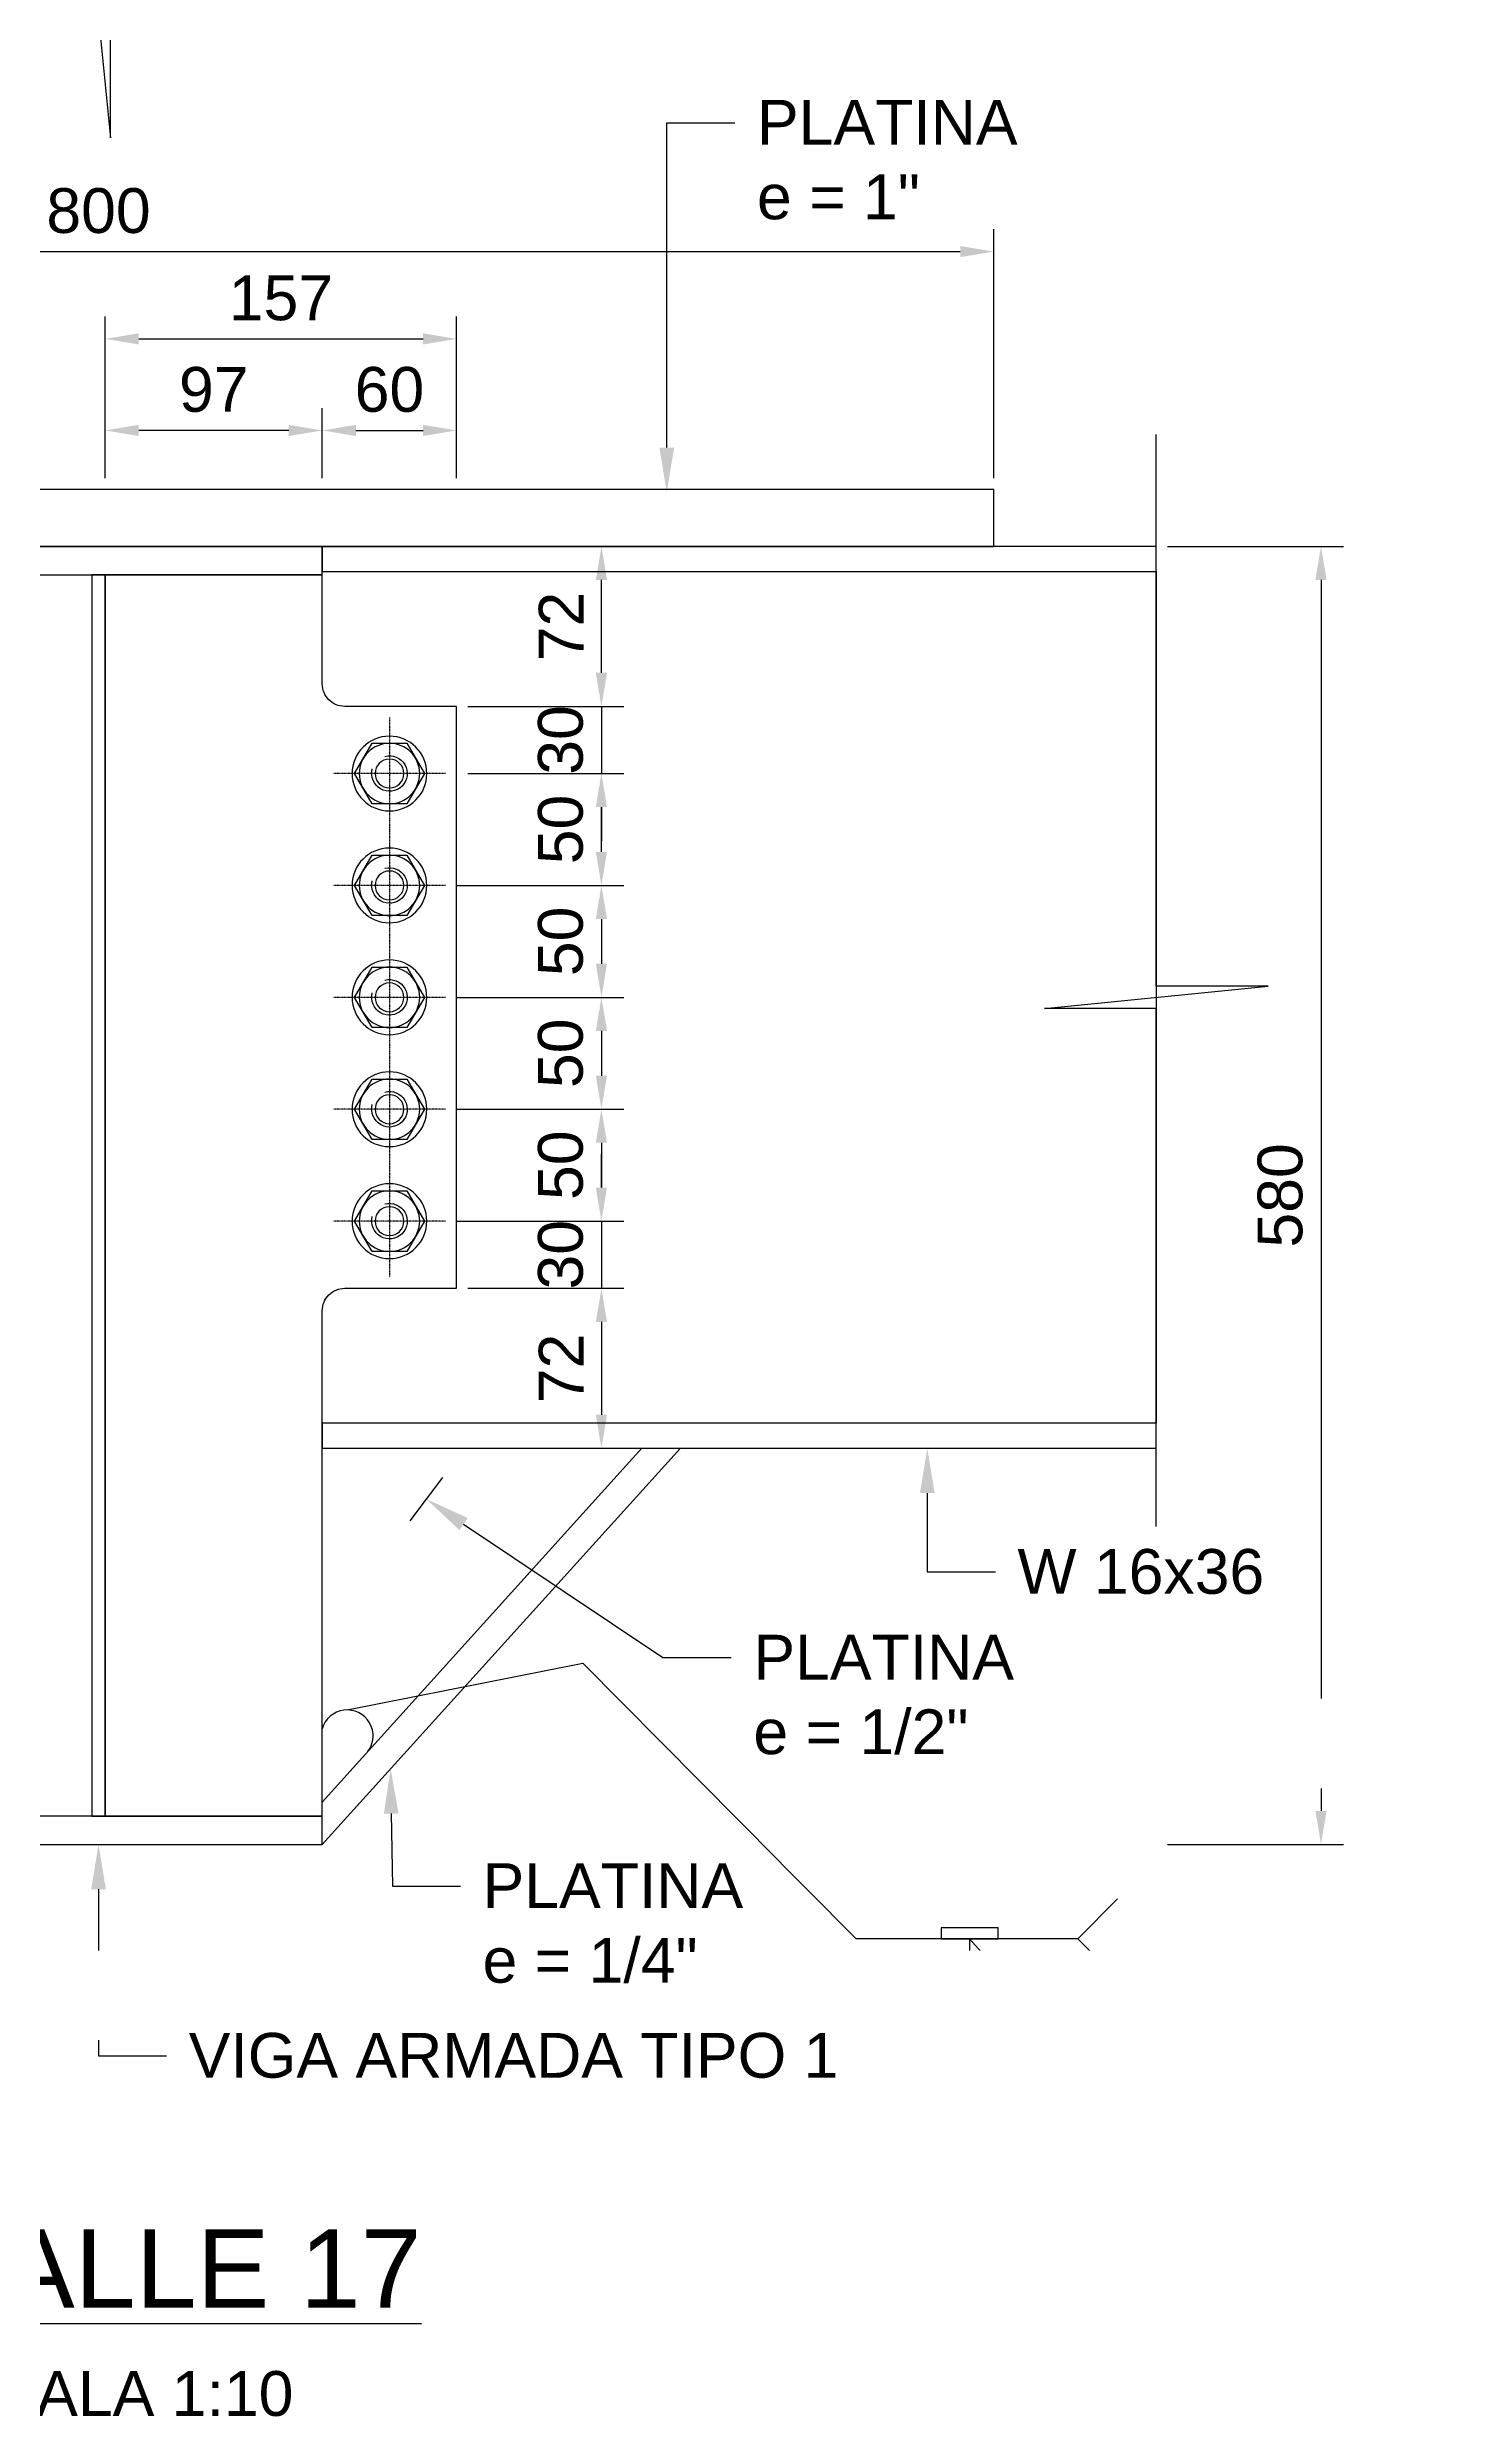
# Model space of a CAD drawing. Header units: millimetres. Extents: x -241278 to 318497, y -110515 to 29234.
# Drawn here: x -8803 to -8180, y -43249 to -42191 of the extents above; entities that cross this region are included whole.
import ezdxf
from ezdxf import colors
from ezdxf.entities.mleader import LeaderData, LeaderLine
from ezdxf.enums import TextEntityAlignment as Align
from ezdxf.math import Vec2, Vec3

# ---------------------------------------------------------------- set-up
doc = ezdxf.new("R2010")
doc.units = ezdxf.units.MM
doc.header["$LTSCALE"] = 0.1
doc.linetypes.add('CENTER', pattern=[2, 1.25, -0.25, 0.25, -0.25])
for name, color, linetype in [('EE-CENTROS', 8, 'CENTER'), ('EE-TEXTO 1', 4, 'Continuous'), ('EE-TEXTO 2', 2, 'Continuous'), ('SIM-ARM 580x1-4x200x1-2', 44, 'Continuous'), ('SIM-COTAS', 1, 'Continuous'), ('SIM-PLATINAS', 2, 'Continuous'), ('SIM-W16x31', 164, 'Continuous')]:
    doc.layers.add(name, color=color, linetype=linetype)
doc.styles.add('ARIAL EE', font='arial.ttf')
doc.styles.get("Standard").update_dxf_attribs({"font": 'arial.ttf'})
doc.dimstyles.new('EE 1_STANDAR', dxfattribs={"dimtxt": 2, "dimasz": 1.5, "dimexe": 1, "dimexo": 0.5, "dimgap": 0.8, "dimtad": 1, "dimdec": 0, "dimdsep": 46, "dimtxsty": 'Standard', "dimcen": 0.09, "dimclrd": 256, "dimclre": 256, "dimclrt": 2, "dimadec": 0, "dimazin": 0, "dimtfac": 1, "dimtdec": 0, "dimtix": 1, "dimtmove": 0, "dimatfit": 2, "dimfxl": 1, "dimtolj": 1, "dimlwd": -1, "dimlwe": -1, "dimarcsym": 1})

# ---------------------------------------------------------------- blocks, each defined once
blk = doc.blocks.new('TUERCA 5-8')
blk.add_lwpolyline([(919700.1, -652089.1), (919692.3, -652102.6), (919700.1, -652116.1), (919715.7, -652116.1), (919723.5, -652102.6), (919715.7, -652089.1)], close=True)
for radius in [16.7, 13.5, 6.44]:
    blk.add_circle((919707.9, -652102.6), radius)
blk.add_arc((919707.9, -652102.6), 7.94, 75, 15)
at = {"layer": 'EE-CENTROS'}
for p, q in [((919707.9, -652077.6), (919707.9, -652127.6)), ((919682.9, -652102.6), (919732.9, -652102.6))]:
    blk.add_line(p, q, dxfattribs=at)
blk = doc.blocks.new('TUER 5-8')
blk.add_blockref('TUERCA 5-8', (-919707.9, 652102.6))
blk = doc.blocks.new('TÍTULO')
at = {"layer": 'EE-TEXTO 1', "style": 'ARIAL EE'}
blk.add_attdef('%%UTÍTULO', text='', height=3.5, dxfattribs=at).set_placement((0, 0), align=Align.MIDDLE_CENTER)
at = {"layer": 'EE-TEXTO 2', "style": 'ARIAL EE'}
for tag, p in [('SUBTÍTULO', (0, -4.24)), ('ESCALA', (0, -5.71))]:
    blk.add_attdef(tag, text='', height=2, dxfattribs=at).set_placement(p, align=Align.MIDDLE_CENTER)
blk = doc.blocks.new('*D323')
at = {"layer": 'SIM-COTAS', "transparency": 16777216}
for p, q in [((-8555.8, -42470.1), (-8555.8, -42455.1)), ((-8615.5, -42485.1), (-8545.8, -42485.1)), ((-8555.8, -42485.1), (-8555.8, -42515.1)), ((-8615.5, -42515.1), (-8545.8, -42515.1)), ((-8555.8, -42530.1), (-8555.8, -42545.1))]:
    blk.add_line(p, q, dxfattribs=at)
for points in [[(-8558.3, -42470.1), (-8553.3, -42470.1), (-8555.8, -42485.1)], [(-8558.3, -42530.1), (-8553.3, -42530.1), (-8555.8, -42515.1)]]:
    blk.add_solid(points, dxfattribs=at)
at = {"layer": 'SIM-COTAS', "color": 2, "transparency": 16777216, "insert": (-8574, -42500.1), "char_height": 20, "attachment_point": 5, "rotation": 90}
blk.add_mtext('\\A1;30', dxfattribs=at)
blk = doc.blocks.new('*D324')
at = {"layer": 'SIM-COTAS', "transparency": 16777216}
for p, q in [((-8620.5, -42565.1), (-8545.8, -42565.1)), ((-8555.8, -42580.1), (-8555.8, -42600.1)), ((-8620.5, -42615.1), (-8545.8, -42615.1))]:
    blk.add_line(p, q, dxfattribs=at)
for points in [[(-8558.3, -42580.1), (-8553.3, -42580.1), (-8555.8, -42565.1)], [(-8558.3, -42600.1), (-8553.3, -42600.1), (-8555.8, -42615.1)]]:
    blk.add_solid(points, dxfattribs=at)
at = {"layer": 'SIM-COTAS', "color": 2, "transparency": 16777216, "insert": (-8574, -42590.1), "char_height": 20, "attachment_point": 5, "rotation": 90}
blk.add_mtext('\\A1;50', dxfattribs=at)
blk = doc.blocks.new('*D325')
at = {"layer": 'SIM-COTAS', "transparency": 16777216}
for p, q in [((-8620.5, -42615.1), (-8545.8, -42615.1)), ((-8555.8, -42630.1), (-8555.8, -42650.1)), ((-8620.5, -42665.1), (-8545.8, -42665.1))]:
    blk.add_line(p, q, dxfattribs=at)
for points in [[(-8558.3, -42630.1), (-8553.3, -42630.1), (-8555.8, -42615.1)], [(-8558.3, -42650.1), (-8553.3, -42650.1), (-8555.8, -42665.1)]]:
    blk.add_solid(points, dxfattribs=at)
at = {"layer": 'SIM-COTAS', "color": 2, "transparency": 16777216, "insert": (-8574, -42640.1), "char_height": 20, "attachment_point": 5, "rotation": 90}
blk.add_mtext('\\A1;50', dxfattribs=at)
blk = doc.blocks.new('*D326')
at = {"layer": 'SIM-COTAS', "transparency": 16777216}
for p, q in [((-8620.5, -42665.1), (-8545.8, -42665.1)), ((-8555.8, -42680.1), (-8555.8, -42700.1)), ((-8620.5, -42715.1), (-8545.8, -42715.1))]:
    blk.add_line(p, q, dxfattribs=at)
for points in [[(-8558.3, -42680.1), (-8553.3, -42680.1), (-8555.8, -42665.1)], [(-8558.3, -42700.1), (-8553.3, -42700.1), (-8555.8, -42715.1)]]:
    blk.add_solid(points, dxfattribs=at)
at = {"layer": 'SIM-COTAS', "color": 2, "transparency": 16777216, "insert": (-8574, -42690.1), "char_height": 20, "attachment_point": 5, "rotation": 90}
blk.add_mtext('\\A1;50', dxfattribs=at)
blk = doc.blocks.new('*D327')
at = {"layer": 'SIM-COTAS', "transparency": 16777216}
for p, q in [((-8555.8, -42700.1), (-8555.8, -42685.1)), ((-8620.5, -42715.1), (-8545.8, -42715.1)), ((-8555.8, -42715.1), (-8555.8, -42745.1)), ((-8615.5, -42745.1), (-8545.8, -42745.1)), ((-8555.8, -42760.1), (-8555.8, -42775.1))]:
    blk.add_line(p, q, dxfattribs=at)
for points in [[(-8558.3, -42700.1), (-8553.3, -42700.1), (-8555.8, -42715.1)], [(-8558.3, -42760.1), (-8553.3, -42760.1), (-8555.8, -42745.1)]]:
    blk.add_solid(points, dxfattribs=at)
at = {"layer": 'SIM-COTAS', "color": 2, "transparency": 16777216, "insert": (-8574, -42730.1), "char_height": 20, "attachment_point": 5, "rotation": 90}
blk.add_mtext('\\A1;30', dxfattribs=at)
blk = doc.blocks.new('*D329')
at = {"layer": 'SIM-COTAS', "transparency": 16777216}
for p, q in [((-8680.5, -42383.2), (-8680.5, -42351.8)), ((-8620.5, -42383.2), (-8620.5, -42351.8)), ((-8665.5, -42361.8), (-8635.5, -42361.8))]:
    blk.add_line(p, q, dxfattribs=at)
for points in [[(-8665.5, -42359.3), (-8665.5, -42364.3), (-8680.5, -42361.8)], [(-8635.5, -42359.3), (-8635.5, -42364.3), (-8620.5, -42361.8)]]:
    blk.add_solid(points, dxfattribs=at)
at = {"layer": 'SIM-COTAS', "color": 2, "transparency": 16777216, "insert": (-8650.5, -42343.6), "char_height": 20, "attachment_point": 5}
blk.add_mtext('\\A1;60', dxfattribs=at)
blk = doc.blocks.new('*D330')
at = {"layer": 'SIM-COTAS', "transparency": 16777216}
for p, q in [((-8777.5, -42383.2), (-8777.5, -42310.9)), ((-8620.5, -42383.2), (-8620.5, -42310.9)), ((-8762.5, -42320.9), (-8635.5, -42320.9))]:
    blk.add_line(p, q, dxfattribs=at)
for points in [[(-8762.5, -42318.4), (-8762.5, -42323.4), (-8777.5, -42320.9)], [(-8635.5, -42318.4), (-8635.5, -42323.4), (-8620.5, -42320.9)]]:
    blk.add_solid(points, dxfattribs=at)
at = {"layer": 'SIM-COTAS', "color": 2, "transparency": 16777216, "insert": (-8699, -42302.7), "char_height": 20, "attachment_point": 5}
blk.add_mtext('\\A1;157', dxfattribs=at)
blk = doc.blocks.new('*D331')
at = {"layer": 'SIM-COTAS', "transparency": 16777216}
for p, q in [((-8615.5, -42515.1), (-8545.8, -42515.1)), ((-8555.8, -42550.1), (-8555.8, -42530.1)), ((-8620.5, -42565.1), (-8545.8, -42565.1))]:
    blk.add_line(p, q, dxfattribs=at)
for points in [[(-8558.3, -42530.1), (-8553.3, -42530.1), (-8555.8, -42515.1)], [(-8558.3, -42550.1), (-8553.3, -42550.1), (-8555.8, -42565.1)]]:
    blk.add_solid(points, dxfattribs=at)
at = {"layer": 'SIM-COTAS', "color": 2, "transparency": 16777216, "insert": (-8574, -42540.1), "char_height": 20, "attachment_point": 5, "rotation": 90}
blk.add_mtext('\\A1;50', dxfattribs=at)
blk = doc.blocks.new('*D332')
at = {"layer": 'SIM-COTAS', "transparency": 16777216}
for p, q in [((-8777.5, -42383.2), (-8777.5, -42351.8)), ((-8680.5, -42383.2), (-8680.5, -42351.8)), ((-8695.5, -42361.8), (-8762.5, -42361.8))]:
    blk.add_line(p, q, dxfattribs=at)
for points in [[(-8762.5, -42359.3), (-8762.5, -42364.3), (-8777.5, -42361.8)], [(-8695.5, -42359.3), (-8695.5, -42364.3), (-8680.5, -42361.8)]]:
    blk.add_solid(points, dxfattribs=at)
at = {"layer": 'SIM-COTAS', "color": 2, "transparency": 16777216, "insert": (-8729, -42343.6), "char_height": 20, "attachment_point": 5}
blk.add_mtext('\\A1;97', dxfattribs=at)
blk = doc.blocks.new('*D335')
at = {"layer": 'SIM-COTAS', "transparency": 16777216}
for p, q in [((-8615.5, -42413.6), (-8545.8, -42413.6)), ((-8555.8, -42470.1), (-8555.8, -42428.6)), ((-8615.5, -42485.1), (-8545.8, -42485.1))]:
    blk.add_line(p, q, dxfattribs=at)
for points in [[(-8558.3, -42428.6), (-8553.3, -42428.6), (-8555.8, -42413.6)], [(-8558.3, -42470.1), (-8553.3, -42470.1), (-8555.8, -42485.1)]]:
    blk.add_solid(points, dxfattribs=at)
at = {"layer": 'SIM-COTAS', "color": 2, "transparency": 16777216, "insert": (-8573.8, -42449.4), "char_height": 20, "attachment_point": 5, "rotation": 90}
blk.add_mtext('\\A1;72', dxfattribs=at)
blk = doc.blocks.new('*D336')
at = {"layer": 'SIM-COTAS', "transparency": 16777216}
for p, q in [((-8615.5, -42745.1), (-8545.8, -42745.1)), ((-8555.8, -42760.1), (-8555.8, -42801.6)), ((-8615.5, -42816.6), (-8545.8, -42816.6))]:
    blk.add_line(p, q, dxfattribs=at)
for points in [[(-8558.3, -42760.1), (-8553.3, -42760.1), (-8555.8, -42745.1)], [(-8558.3, -42801.6), (-8553.3, -42801.6), (-8555.8, -42816.6)]]:
    blk.add_solid(points, dxfattribs=at)
at = {"layer": 'SIM-COTAS', "color": 2, "transparency": 16777216, "insert": (-8573.8, -42780.9), "char_height": 20, "attachment_point": 5, "rotation": 90}
blk.add_mtext('\\A1;72', dxfattribs=at)
blk = doc.blocks.new('*D339')
at = {"layer": 'SIM-COTAS', "transparency": 16777216}
for p, q in [((-8302.9, -42413.6), (-8224.3, -42413.6)), ((-8234.3, -42428.6), (-8234.3, -42978.6)), ((-8302.9, -42993.6), (-8224.3, -42993.6))]:
    blk.add_line(p, q, dxfattribs=at)
for points in [[(-8236.8, -42428.6), (-8231.8, -42428.6), (-8234.3, -42413.6)], [(-8236.8, -42978.6), (-8231.8, -42978.6), (-8234.3, -42993.6)]]:
    blk.add_solid(points, dxfattribs=at)
at = {"layer": 'SIM-COTAS', "color": 2, "transparency": 16777216, "insert": (-8252.5, -42703.6), "char_height": 20, "attachment_point": 5, "rotation": 90}
blk.add_mtext('\\A1;580', dxfattribs=at)
blk = doc.blocks.new('*D340')
at = {"layer": 'SIM-COTAS', "transparency": 16777216}
for p, q in [((-9180.5, -42383.2), (-9180.5, -42271.9)), ((-8380.5, -42383.2), (-8380.5, -42271.9)), ((-9165.5, -42281.9), (-8395.5, -42281.9))]:
    blk.add_line(p, q, dxfattribs=at)
for points in [[(-9165.5, -42279.4), (-9165.5, -42284.4), (-9180.5, -42281.9)], [(-8395.5, -42279.4), (-8395.5, -42284.4), (-8380.5, -42281.9)]]:
    blk.add_solid(points, dxfattribs=at)
at = {"layer": 'SIM-COTAS', "color": 2, "transparency": 16777216, "insert": (-8780.5, -42263.7), "char_height": 20, "attachment_point": 5}
blk.add_mtext('\\A1;800', dxfattribs=at)

msp = doc.modelspace()

# ---------------------------------------------------------------- linework, layer by layer
at = {"layer": 'SIM-ARM 580x1-4x200x1-2'}
msp.add_lwpolyline([(-8880.5, -42993.6), (-8680.5, -42993.6), (-8680.5, -42980.9), (-8880.5, -42980.9)], close=True, dxfattribs=at)
at = {"layer": 'SIM-COTAS'}
for points in [[(-8900.1, -42181.1), (-8785.1, -42181.1), (-8785.1, -42131.1), (-8775.1, -42231.1), (-8775.1, -42181.1), (-8660.1, -42181.1)], [(-8307.9, -42866.6), (-8307.9, -42620.1), (-8357.9, -42620.1), (-8257.9, -42610.1), (-8307.9, -42610.1), (-8307.9, -42363.6)]]:
    msp.add_lwpolyline(points, dxfattribs=at)
at = {"layer": 'SIM-PLATINAS'}
for p, q in [((-8680.5, -42993.6), (-8520.5, -42816.6)), ((-8680.5, -42974.7), (-8537.7, -42816.6))]:
    msp.add_line(p, q, dxfattribs=at)
msp.add_arc((-8669.4, -42945.1), 11.6, 323.0999, 164.3499, dxfattribs=at)
at = {"layer": 'SIM-W16x31'}
msp.add_lwpolyline([(-8307.9, -42805.4), (-8680.5, -42805.4), (-8680.5, -42816.6), (-8307.9, -42816.6)], close=True, dxfattribs=at)

# ---------------------------------------------------------------- block references
at = {"xscale": -1}
for p in [(-8650.5, -42515.1), (-8650.5, -42565.1), (-8650.5, -42615.1), (-8650.5, -42665.1), (-8650.5, -42715.1)]:
    msp.add_blockref('TUER 5-8', p, dxfattribs=at)
at = {"layer": 'SIM-COTAS'}
ref = msp.add_blockref('TÍTULO', (-8773.4, -43235.6), dxfattribs=dict(at, xscale=10, yscale=10, zscale=10))
ref.add_attrib('ESCALA1:100', 'ESCALA 1:10', dxfattribs={"layer": 'EE-TEXTO 2', "height": 20, "style": 'ARIAL EE'}).set_placement((-8779.6, -43248.9), align=Align.CENTER)
ref.add_attrib('%%UVISTAENPLANTA', '%%UDETALLE 17', dxfattribs={"layer": 'EE-TEXTO 1', "height": 35, "style": 'ARIAL EE'}).set_placement((-8778.8, -43200.6), align=Align.CENTER)

# ---------------------------------------------------------------- dimensions: what is measured, and where the dimension line sits
for base, p1, p2, picture, middle in [((-8555.8, -42515.1), (-8620.5, -42485.1), (-8620.5, -42515.1), '*D323', (-8574, -42500.1)), ((-8555.8, -42515.1), (-8625.5, -42565.1), (-8620.5, -42515.1), '*D331', (-8574, -42540.1)), ((-8555.8, -42615.1), (-8625.5, -42565.1), (-8625.5, -42615.1), '*D324', (-8574, -42590.1)), ((-8555.8, -42665.1), (-8625.5, -42615.1), (-8625.5, -42665.1), '*D325', (-8574, -42640.1)), ((-8555.8, -42715.1), (-8625.5, -42665.1), (-8625.5, -42715.1), '*D326', (-8574, -42690.1)), ((-8555.8, -42745.1), (-8625.5, -42715.1), (-8620.5, -42745.1), '*D327', (-8574, -42730.1)), ((-8555.7821026, -42816.631234), (-8620.5360883, -42745.131234), (-8620.5360883, -42816.631234), '*D336', (-8573.8230303, -42780.881234))]:
    dim = msp.add_linear_dim(base=base, p1=p1, p2=p2, angle=90, dimstyle='EE 1_STANDAR', dxfattribs=at)
    dim.commit()
    dim.dimension.update_dxf_attribs({"geometry": picture, "text_midpoint": middle})

# ---------------------------------------------------------------- leaders
at = {"layer": 'SIM-COTAS', "linetype": 'Continuous'}
ml = msp.add_multileader_mtext('Standard', dxfattribs=at)
ml.set_content('\\A1;{\\C2;VIGA ARMADATIPO 1}', color=256)
ml.set_leader_properties()
ml.build(insert=Vec2(0, 0))
ml.multileader.update_dxf_attribs({"dogleg_length": 0.0025, "arrow_head_size": 20, "scale": 10})
ctx = ml.context
ctx.base_point, ctx.scale, ctx.char_height, ctx.arrow_head_size, ctx.landing_gap_size, ctx.plane_origin = Vec3(-9847.7, -42306.7), 10, 20, 20, 10, Vec3(19423.2, -35800.9)
notes = []
notes.append((ctx, [(1, (1, 1, 0), (-9878.1, -42306.7), (1, 0), 30.4, [(0, [(-9878.1, -42433.1)], 0, [])])]))
ctx.mtext.insert, ctx.mtext.rotation, ctx.mtext.width, ctx.mtext.defined_height, ctx.mtext.flow_direction = Vec3(-9837.7, -42296.7), 6.283185, 139.61, 56.3, 5
ctx.mtext.has_bg_fill, ctx.mtext.bg_color, ctx.mtext.bg_scale_factor, ctx.mtext.bg_transparency, ctx.mtext.use_window_bg_color = 1, -1027028792, 1.5, 0, 1
for ctx, leaders in notes:
    for number, flags, end, landing, length, lines in leaders:
        leader = LeaderData()
        leader.index, (leader.has_last_leader_line, leader.has_dogleg_vector, leader.attachment_direction) = number, flags
        leader.last_leader_point, leader.dogleg_vector, leader.dogleg_length = Vec3(end), Vec3(landing), length
        for number, points, colour, breaks in lines:
            line = LeaderLine()
            line.index, line.vertices, line.color, line.breaks = number, Vec3.list(points), colors.encode_raw_color(colour), breaks
            leader.lines.append(line)
        ctx.leaders.append(leader)

# ---------------------------------------------------------------- next in the draw order: linework, layer by layer
at = {"layer": 'SIM-ARM 580x1-4x200x1-2'}
for points in [[(-8880.5, -42426.3), (-8680.5, -42426.3), (-8680.5, -42413.6), (-8880.5, -42413.6)], [(-8783.5, -42980.9), (-8777.5, -42980.9), (-8777.5, -42426.3), (-8783.5, -42426.3)]]:
    msp.add_lwpolyline(points, close=True, dxfattribs=at)
at = {"layer": 'SIM-PLATINAS'}
msp.add_lwpolyline([(-8380.5, -42413.6), (-8380.5, -42388.2), (-9180.5, -42388.2), (-9180.5, -42413.6)], close=True, dxfattribs=at)
for points in [[(-8880.5, -42475.1), (-8880.5, -42426.3), (-8783.5, -42426.3), (-8783.5, -42980.9), (-8880.5, -42980.9), (-8880.5, -42755.1, 0.414214), (-8890.5, -42745.1), (-8940.5, -42745.1), (-8940.5, -42485.1), (-8890.5, -42485.1, 0.414214)], [(-8680.5, -42475.1), (-8680.5, -42426.3), (-8777.5, -42426.3), (-8777.5, -42980.9), (-8680.5, -42980.9), (-8680.5, -42755.1, -0.414214), (-8670.5, -42745.1), (-8620.5, -42745.1), (-8620.5, -42485.1), (-8670.5, -42485.1, -0.414214)]]:
    msp.add_lwpolyline(points, format="xyb", close=True, dxfattribs=at)
at = {"layer": 'SIM-W16x31'}
msp.add_lwpolyline([(-8307.9, -42413.6), (-8680.5, -42413.6), (-8680.5, -42424.8), (-8307.9, -42424.8)], close=True, dxfattribs=at)
msp.add_lwpolyline([(-8680.5, -42424.8), (-8680.5, -42424.8), (-8307.9, -42424.8), (-8307.9, -42805.4), (-8680.5, -42805.4), (-8680.5, -42805.4)], dxfattribs=at)

# ---------------------------------------------------------------- next in the draw order: dimensions: what is measured, and where the dimension line sits
at = {"layer": 'SIM-COTAS'}
for base, p1, p2, picture, middle in [((-8620.5, -42320.9), (-8777.5, -42388.2), (-8620.5, -42388.2), '*D330', (-8699, -42302.7)), ((-8777.5, -42361.8), (-8680.5, -42388.2), (-8777.5, -42388.2), '*D332', (-8729, -42343.6)), ((-8620.5, -42361.8), (-8680.5, -42388.2), (-8620.5, -42388.2), '*D329', (-8650.5, -42343.6))]:
    dim = msp.add_linear_dim(base=base, p1=p1, p2=p2, dimstyle='EE 1_STANDAR', dxfattribs=at)
    dim.commit()
    dim.dimension.update_dxf_attribs({"geometry": picture, "text_midpoint": middle})
dim = msp.add_linear_dim(base=(-8555.7821026, -42413.631234), p1=(-8620.5360883, -42485.131234), p2=(-8620.5360883, -42413.631234), angle=90, dimstyle='EE 1_STANDAR', dxfattribs=at)
dim.commit()
dim.dimension.update_dxf_attribs({"geometry": '*D335', "text_midpoint": (-8573.8230303, -42449.381234)})

# ---------------------------------------------------------------- next in the draw order: leaders
at = {"layer": 'SIM-COTAS', "linetype": 'Continuous'}
ml = msp.add_multileader_mtext('Standard', dxfattribs=at)
ml.set_content('\\A1;{\\C2;W 16x36}', color=256)
ml.set_leader_properties()
ml.build(insert=Vec2(0, 0))
ml.multileader.update_dxf_attribs({"dogleg_length": 0.0025, "arrow_head_size": 20, "scale": 10})
ctx = ml.context
ctx.base_point, ctx.scale, ctx.char_height, ctx.arrow_head_size, ctx.landing_gap_size, ctx.plane_origin = Vec3(-8379.9, -42871.8), 10, 20, 20, 10, Vec3(20891, -36346.3)
notes = []
notes.append((ctx, [(1, (1, 1, 0), (-8410.2, -42871.8), (1, 0), 30.4, [(0, [(-8410.2, -42816.6)], 0, [])])]))
ctx.mtext.insert, ctx.mtext.rotation, ctx.mtext.width, ctx.mtext.defined_height, ctx.mtext.flow_direction = Vec3(-8369.9, -42861.6), 6.283185, 139.61, 56.3, 5
ctx.mtext.has_bg_fill, ctx.mtext.bg_color, ctx.mtext.bg_scale_factor, ctx.mtext.bg_transparency, ctx.mtext.use_window_bg_color = 1, -1027028792, 1.5, 0, 1
for ctx, leaders in notes:
    for number, flags, end, landing, length, lines in leaders:
        leader = LeaderData()
        leader.index, (leader.has_last_leader_line, leader.has_dogleg_vector, leader.attachment_direction) = number, flags
        leader.last_leader_point, leader.dogleg_vector, leader.dogleg_length = Vec3(end), Vec3(landing), length
        for number, points, colour, breaks in lines:
            line = LeaderLine()
            line.index, line.vertices, line.color, line.breaks = number, Vec3.list(points), colors.encode_raw_color(colour), breaks
            leader.lines.append(line)
        ctx.leaders.append(leader)

# ---------------------------------------------------------------- next in the draw order: leaders
ml = msp.add_multileader_mtext('Standard', dxfattribs=at)
ml.set_content('\\A1;{\\C2;PLATINA\\Pe = 1"}', color=256)
ml.set_leader_properties()
ml.build(insert=Vec2(0, 0))
ml.multileader.update_dxf_attribs({"dogleg_length": 0.0025, "arrow_head_size": 20, "scale": 10})
ctx = ml.context
ctx.base_point, ctx.scale, ctx.char_height, ctx.arrow_head_size, ctx.landing_gap_size, ctx.plane_origin = Vec3(-8496.3, -42224.3), 10, 20, 20, 10, Vec3(20774.6, -35757.3)
notes = []
notes.append((ctx, [(1, (1, 1, 0), (-8526.6, -42224.3), (1, 0), 30.4, [(0, [(-8526.6, -42389.5)], 0, [])])]))
ctx.mtext.insert, ctx.mtext.rotation, ctx.mtext.width, ctx.mtext.defined_height, ctx.mtext.flow_direction = Vec3(-8486.3, -42214.1), 6.283185, 139.61, 56.3, 5
ctx.mtext.has_bg_fill, ctx.mtext.bg_color, ctx.mtext.bg_scale_factor, ctx.mtext.bg_transparency, ctx.mtext.use_window_bg_color = 1, -1027028792, 1.5, 0, 1
ml = msp.add_multileader_mtext('Standard', dxfattribs=at)
ml.set_content('\\A1;{\\C2;PLATINA\\Pe = 1/4"}', color=256)
ml.set_leader_properties()
ml.build(insert=Vec2(0, 0))
ml.multileader.update_dxf_attribs({"dogleg_length": 0.0025, "arrow_head_size": 20, "scale": 10})
ctx = ml.context
ctx.base_point, ctx.scale, ctx.char_height, ctx.arrow_head_size, ctx.landing_gap_size, ctx.plane_origin = Vec3(-8618.9, -43012.2), 10, 20, 20, 10, Vec3(-37611.3, -36390)
notes.append((ctx, [(0, (1, 1, 0), (-8649.2, -43012.2), (1, 0), 30.4, [(0, [(-8650, -42959.8)], 0, [])])]))
ctx.mtext.insert, ctx.mtext.width, ctx.mtext.defined_height, ctx.mtext.flow_direction = Vec3(-8608.9, -43002), 94.273, 56.3, 5
ctx.mtext.has_bg_fill, ctx.mtext.bg_color, ctx.mtext.bg_scale_factor, ctx.mtext.bg_transparency, ctx.mtext.use_window_bg_color = 1, -1027028792, 1.5, 0, 1
for ctx, leaders in notes:
    for number, flags, end, landing, length, lines in leaders:
        leader = LeaderData()
        leader.index, (leader.has_last_leader_line, leader.has_dogleg_vector, leader.attachment_direction) = number, flags
        leader.last_leader_point, leader.dogleg_vector, leader.dogleg_length = Vec3(end), Vec3(landing), length
        for number, points, colour, breaks in lines:
            line = LeaderLine()
            line.index, line.vertices, line.color, line.breaks = number, Vec3.list(points), colors.encode_raw_color(colour), breaks
            leader.lines.append(line)
        ctx.leaders.append(leader)

# ---------------------------------------------------------------- next in the draw order: dimensions: what is measured, and where the dimension line sits
at = {"layer": 'SIM-COTAS'}
dim = msp.add_linear_dim(base=(-8380.5, -42281.9), p1=(-9180.5, -42388.2), p2=(-8380.5, -42388.2), dimstyle='EE 1_STANDAR', dxfattribs=at)
dim.commit()
dim.dimension.update_dxf_attribs({"geometry": '*D340', "text_midpoint": (-8780.5, -42263.7)})

# ---------------------------------------------------------------- next in the draw order: leaders
at = {"layer": 'SIM-COTAS', "linetype": 'Continuous'}
ml = msp.add_multileader_mtext('Standard', dxfattribs=at)
ml.set_content('\\A1;{\\C2;PLATINA\\Pe = 1/2"}', color=256)
ml.set_leader_properties()
ml.build(insert=Vec2(0, 0))
ml.multileader.update_dxf_attribs({"dogleg_length": 0.0025, "arrow_head_size": 20, "scale": 10})
ctx = ml.context
ctx.base_point, ctx.scale, ctx.char_height, ctx.arrow_head_size, ctx.landing_gap_size, ctx.plane_origin = Vec3(-8497.9, -42910.1), 10, 20, 20, 10, Vec3(-37518, -36307)
notes = []
notes.append((ctx, [(0, (1, 1, 0), (-8528.3, -42910.1), (1, 0), 30.4, [(0, [(-8634, -42839.3)], 0, [])])]))
ctx.mtext.insert, ctx.mtext.width, ctx.mtext.defined_height, ctx.mtext.flow_direction = Vec3(-8487.9, -42899.9), 94.273, 56.3, 5
ctx.mtext.has_bg_fill, ctx.mtext.bg_color, ctx.mtext.bg_scale_factor, ctx.mtext.bg_transparency, ctx.mtext.use_window_bg_color = 1, -1027028792, 1.5, 0, 1
ml = msp.add_multileader_mtext('Standard', dxfattribs=at)
ml.set_content('\\A1;{\\C2;VIGA ARMADA TIPO 1}', color=256)
ml.set_leader_properties()
ml.build(insert=Vec2(0, 0))
ml.multileader.update_dxf_attribs({"dogleg_length": 0.0025, "arrow_head_size": 20, "scale": 10})
ctx = ml.context
ctx.base_point, ctx.scale, ctx.char_height, ctx.arrow_head_size, ctx.landing_gap_size, ctx.plane_origin = Vec3(-8750.2, -43088), 10, 20, 20, 10, Vec3(20520.7, -36523.3)
notes.append((ctx, [(1, (1, 1, 0), (-8780.5, -43088), (1, 0), 30.4, [(0, [(-8780.5, -42993.6)], 0, [])])]))
ctx.mtext.insert, ctx.mtext.rotation, ctx.mtext.width, ctx.mtext.defined_height, ctx.mtext.flow_direction = Vec3(-8740.2, -43077.8), 6.283185, 195.077, 56.3, 5
ctx.mtext.has_bg_fill, ctx.mtext.bg_color, ctx.mtext.bg_scale_factor, ctx.mtext.bg_transparency, ctx.mtext.use_window_bg_color = 1, -1027028792, 1.5, 0, 1
for ctx, leaders in notes:
    for number, flags, end, landing, length, lines in leaders:
        leader = LeaderData()
        leader.index, (leader.has_last_leader_line, leader.has_dogleg_vector, leader.attachment_direction) = number, flags
        leader.last_leader_point, leader.dogleg_vector, leader.dogleg_length = Vec3(end), Vec3(landing), length
        for number, points, colour, breaks in lines:
            line = LeaderLine()
            line.index, line.vertices, line.color, line.breaks = number, Vec3.list(points), colors.encode_raw_color(colour), breaks
            leader.lines.append(line)
        ctx.leaders.append(leader)

# ---------------------------------------------------------------- next in the draw order: linework, layer by layer
for p, q in [((-8641.3, -42849), (-8626.6, -42829.7)), ((-8343, -43035.7), (-8442, -43035.7)), ((-8391.3, -43035.7), (-8391.3, -43057)), ((-8391.3, -43035.7), (-8371.7, -43057.7))]:
    msp.add_line(p, q, dxfattribs=at)
msp.add_lwpolyline([(-8325.2, -43017.9), (-8343, -43035.7), (-8325.2, -43053.5)], dxfattribs=at)
msp.add_lwpolyline([(-8404, -43035.7), (-8378.5, -43035.7), (-8378.5, -43030.9), (-8404, -43030.9)], close=True, dxfattribs=at)

# ---------------------------------------------------------------- next in the draw order: dimensions: what is measured, and where the dimension line sits
at = {"layer": 'SIM-COTAS'}
dim = msp.add_linear_dim(base=(-8234.3, -42993.6), p1=(-8307.9, -42413.6), p2=(-8307.9, -42993.6), angle=90, dimstyle='EE 1_STANDAR', dxfattribs=at)
dim.commit()
dim.dimension.update_dxf_attribs({"geometry": '*D339', "text_midpoint": (-8252.5, -42703.6)})

# ---------------------------------------------------------------- next in the draw order: leaders
at = {"layer": 'SIM-COTAS', "linetype": 'Continuous'}
msp.add_leader([(-8669.4, -42933.5), (-8564.1, -42912.6), (-8442, -43035.7)], dimstyle='EE 1_STANDAR', override={"dimscale": 0}, dxfattribs=at)
ml = msp.add_multileader_mtext('Standard', dxfattribs=at)
ml.set_content('\\A1;{\\C2;PLATINA\\Pe = 3/8"}', color=256)
ml.set_leader_properties()
ml.build(insert=Vec2(0, 0))
ml.multileader.update_dxf_attribs({"dogleg_length": 0.0025, "arrow_head_size": 20, "scale": 10})
ctx = ml.context
ctx.base_point, ctx.scale, ctx.char_height, ctx.arrow_head_size, ctx.landing_gap_size, ctx.plane_origin = Vec3(-7484.3, -42117.1), 10, 20, 20, 10, Vec3(-36563.9, -35581.9)
ctx.text_align_type = 2
notes = []
notes.append((ctx, [(1, (1, 1, 0), (-7319.6, -42117.1), (-1, 0), 30.4, [(0, [(-7232.9, -42370.1)], 0, [])])]))
ctx.mtext.insert, ctx.mtext.width, ctx.mtext.defined_height, ctx.mtext.alignment, ctx.mtext.flow_direction = Vec3(-7359.9, -42106.9), 106.419, 56.3, 3, 5
ctx.mtext.has_bg_fill, ctx.mtext.bg_color, ctx.mtext.bg_scale_factor, ctx.mtext.bg_transparency, ctx.mtext.use_window_bg_color = 1, -1027028792, 1.5, 0, 1
for ctx, leaders in notes:
    for number, flags, end, landing, length, lines in leaders:
        leader = LeaderData()
        leader.index, (leader.has_last_leader_line, leader.has_dogleg_vector, leader.attachment_direction) = number, flags
        leader.last_leader_point, leader.dogleg_vector, leader.dogleg_length = Vec3(end), Vec3(landing), length
        for number, points, colour, breaks in lines:
            line = LeaderLine()
            line.index, line.vertices, line.color, line.breaks = number, Vec3.list(points), colors.encode_raw_color(colour), breaks
            leader.lines.append(line)
        ctx.leaders.append(leader)

# ---------------------------------------------------------------- next in the draw order: leaders
ml = msp.add_multileader_mtext('Standard', dxfattribs=at)
ml.set_content('\\A1;{\\C2;8 Ø 5/8 A325}', color=256)
ml.set_leader_properties()
ml.build(insert=Vec2(0, 0))
ml.multileader.update_dxf_attribs({"dogleg_length": 0.0025, "arrow_head_size": 20, "scale": 10})
ctx = ml.context
ctx.base_point, ctx.scale, ctx.char_height, ctx.arrow_head_size, ctx.landing_gap_size, ctx.plane_origin = Vec3(-7516.2, -42948.6), 10, 20, 20, 10, Vec3(-36667.7, -36458.4)
ctx.text_align_type = 2
notes = []
notes.append((ctx, [(1, (1, 1, 0), (-7376.6, -42948.6), (-1, 0), 30.4, [(0, [(-7262.9, -42802.9)], 0, [])])]))
ctx.mtext.insert, ctx.mtext.width, ctx.mtext.defined_height, ctx.mtext.alignment, ctx.mtext.flow_direction = Vec3(-7416.9, -42938.5), 94.273, 56.3, 3, 5
ctx.mtext.has_bg_fill, ctx.mtext.bg_color, ctx.mtext.bg_scale_factor, ctx.mtext.bg_transparency, ctx.mtext.use_window_bg_color = 1, -1027028792, 1.5, 0, 1
for ctx, leaders in notes:
    for number, flags, end, landing, length, lines in leaders:
        leader = LeaderData()
        leader.index, (leader.has_last_leader_line, leader.has_dogleg_vector, leader.attachment_direction) = number, flags
        leader.last_leader_point, leader.dogleg_vector, leader.dogleg_length = Vec3(end), Vec3(landing), length
        for number, points, colour, breaks in lines:
            line = LeaderLine()
            line.index, line.vertices, line.color, line.breaks = number, Vec3.list(points), colors.encode_raw_color(colour), breaks
            leader.lines.append(line)
        ctx.leaders.append(leader)

# ---------------------------------------------------------------- next in the draw order: leaders
ml = msp.add_multileader_mtext('Standard', dxfattribs=at)
ml.set_content('\\A1;{\\C2;VIGA ARMADATIPO 1}', color=256)
ml.set_leader_properties()
ml.build(insert=Vec2(0, 0))
ml.multileader.update_dxf_attribs({"dogleg_length": 0.0025, "arrow_head_size": 20, "scale": 10})
ctx = ml.context
ctx.base_point, ctx.scale, ctx.char_height, ctx.arrow_head_size, ctx.landing_gap_size, ctx.plane_origin = Vec3(-7944.8, -43061.2), 10, 20, 20, 10, Vec3(-36994.3, -36430.9)
ctx.text_align_type = 2
notes = []
notes.append((ctx, [(1, (1, 1, 0), (-7691.5, -43061.2), (-1, 0), 30.4, [(0, [(-7693.1, -42901.3)], 0, [])])]))
ctx.mtext.insert, ctx.mtext.width, ctx.mtext.defined_height, ctx.mtext.alignment, ctx.mtext.flow_direction = Vec3(-7731.9, -43051), 204.251, 56.3, 3, 5
ctx.mtext.has_bg_fill, ctx.mtext.bg_color, ctx.mtext.bg_scale_factor, ctx.mtext.bg_transparency, ctx.mtext.use_window_bg_color = 1, -1027028792, 1.5, 0, 1
for ctx, leaders in notes:
    for number, flags, end, landing, length, lines in leaders:
        leader = LeaderData()
        leader.index, (leader.has_last_leader_line, leader.has_dogleg_vector, leader.attachment_direction) = number, flags
        leader.last_leader_point, leader.dogleg_vector, leader.dogleg_length = Vec3(end), Vec3(landing), length
        for number, points, colour, breaks in lines:
            line = LeaderLine()
            line.index, line.vertices, line.color, line.breaks = number, Vec3.list(points), colors.encode_raw_color(colour), breaks
            leader.lines.append(line)
        ctx.leaders.append(leader)

doc.saveas('drawing.dxf')
